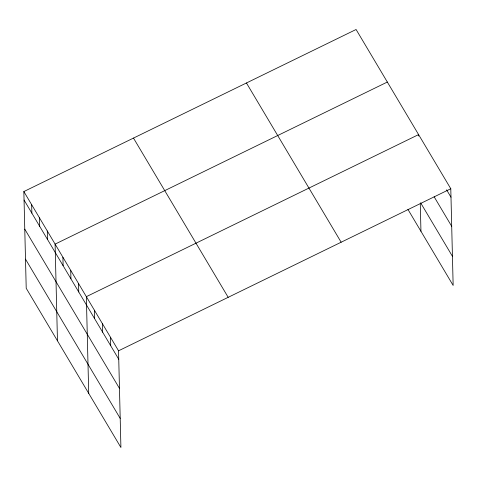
<?xml version="1.0" encoding="UTF-8"?>
<svg xmlns="http://www.w3.org/2000/svg" width="477" height="477" viewBox="0 0 477 477"><rect width="100%" height="100%" fill="white"/><g stroke="black" fill="none" stroke-linecap="round" stroke-linejoin="round"><path stroke-width="0.72" d="M23.85 191.563L118.546 350.804L120.914 447.504L26.211 288.263L23.85 191.563L356.086 29.496L450.789 188.737L453.15 285.437L407.93 209.397M387.336 82.044L55.099 244.117L57.467 340.811M118.546 350.804L450.789 188.737M446.603 189.822L450.992 197.204M434.142 196.786L451.707 226.319M420.607 202.791L452.44 256.322M246.448 82.98L341.15 242.221M133.488 138.08L228.185 297.32M24.059 200.03L118.755 359.27M24.768 229.151L119.465 388.385M25.502 259.148L120.198 418.389M418.621 136.005L418.591 134.597L86.349 296.664L88.716 393.364M420.279 203.631L420.952 231.291M110.497 337.269L110.706 345.736M102.448 323.734L102.656 332.201M94.398 310.199L94.607 318.666M78.538 283.523L78.747 291.996M70.727 270.387L70.93 278.854M62.91 257.252L63.119 265.719M47.289 230.975L47.497 239.442M39.478 217.84L39.68 226.307M31.661 204.705L31.87 213.171"/></g></svg>
